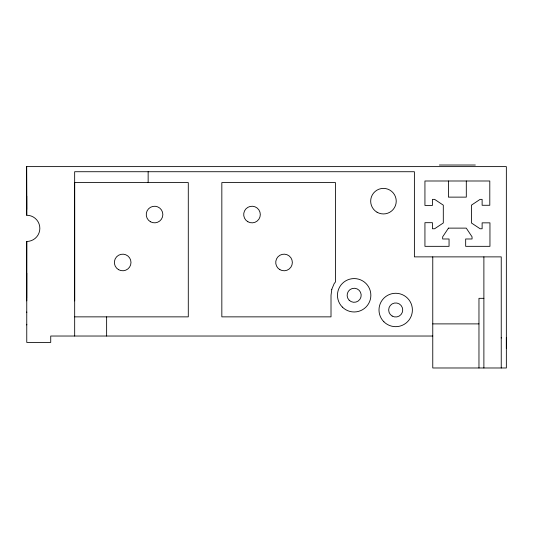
<?xml version="1.0" encoding="UTF-8"?>
<svg xmlns="http://www.w3.org/2000/svg" width="533" height="533" viewBox="0 0 533 533"><rect width="100%" height="100%" fill="white"/><g stroke="black" fill="none" stroke-linecap="round" stroke-linejoin="round"><path stroke-width="0.8" d="M26.75 324.943L26.75 324.277M26.743 311.985L26.743 312.651M26.75 300.885L26.75 273.083M74.68 300.885L74.66 182.592L188.289 182.592L188.289 316.862L74.68 316.862M501.24 338.009L501.24 337.609M439.385 165.017L475.336 165.017M26.737 215.252L26.65 166.616L26.737 215.252A13.098 13.098 0 0 1 39.842 228.351A13.098 13.098 0 0 1 26.743 241.456L26.763 342.419L50.728 342.419L50.728 336.03L432.763 336.03M26.65 166.616L506.35 166.616L506.35 367.983L432.763 367.983L432.763 256.879M483.884 298.327L478.967 298.327L478.967 367.983M432.763 323.891L478.967 323.891M26.65 297.994L26.743 241.456M26.737 196.091L26.737 209.509M506.35 337.609L506.35 348.469M501.24 367.983L501.24 256.879L414.388 256.879L414.388 171.726L74.66 171.726L74.68 336.03M483.884 256.879L483.884 367.983M466.308 180.993L466.308 197.13L448.413 197.13L448.413 180.993M148.147 171.726L148.147 182.592M106.633 316.862L106.633 336.03M331.806 289.286L331.013 295.275L331.013 316.862L221.835 316.862L221.835 182.592L335.464 182.592L335.464 281.944L334.118 283.703L331.806 289.286M448.46 228.124L442.663 236.819L442.663 238.984L449.053 238.984L449.053 246.333L424.934 246.333L424.934 222.687L432.443 222.687L432.443 228.764L434.608 228.764L443.303 222.967L443.303 205.165L434.608 199.369L432.443 199.369L432.443 205.438L424.934 205.438L424.934 180.993L489.794 180.993L489.794 205.278L482.125 205.278L482.125 199.369L480.113 199.369L471.419 205.165L471.419 222.967L480.113 228.764L482.125 228.764L482.125 222.847L489.954 222.847L489.954 246.333L465.669 246.333L465.669 238.984L472.058 238.984L472.058 236.819L466.262 228.124L448.46 228.124M150.393 221.735A8.308 8.308 0 0 0 162.851 214.546A8.308 8.308 0 0 0 150.393 207.35A8.308 8.308 0 0 0 150.393 221.735M247.845 221.735A8.308 8.308 0 0 0 260.311 214.546A8.308 8.308 0 0 0 247.845 207.35A8.308 8.308 0 0 0 247.845 221.735M279.885 269.665A8.308 8.308 0 0 0 292.351 262.469A8.308 8.308 0 0 0 279.885 255.274A8.308 8.308 0 0 0 279.885 269.665M349.188 300.246A7.029 7.029 0 0 0 360.948 297.094A7.029 7.029 0 0 0 352.34 288.486A7.029 7.029 0 0 0 349.188 300.246M392.181 316.062A7.029 7.029 0 0 0 402.721 309.973A7.029 7.029 0 0 0 392.181 303.883A7.029 7.029 0 0 0 392.181 316.062M342.353 307.081A16.696 16.696 0 0 0 370.288 299.593A16.696 16.696 0 0 0 349.835 279.145A16.696 16.696 0 0 0 342.353 307.081M383.887 321.779A16.696 16.696 0 0 0 411.822 314.29A16.696 16.696 0 0 0 391.375 293.843A16.696 16.696 0 0 0 383.887 321.779M118.533 269.665A8.308 8.308 0 0 0 130.991 262.469A8.308 8.308 0 0 0 118.533 255.274A8.308 8.308 0 0 0 118.533 269.665M377.064 212.234A12.779 12.779 0 0 0 396.232 201.168A12.779 12.779 0 0 0 377.064 190.101A12.779 12.779 0 0 0 377.064 212.234"/></g></svg>
